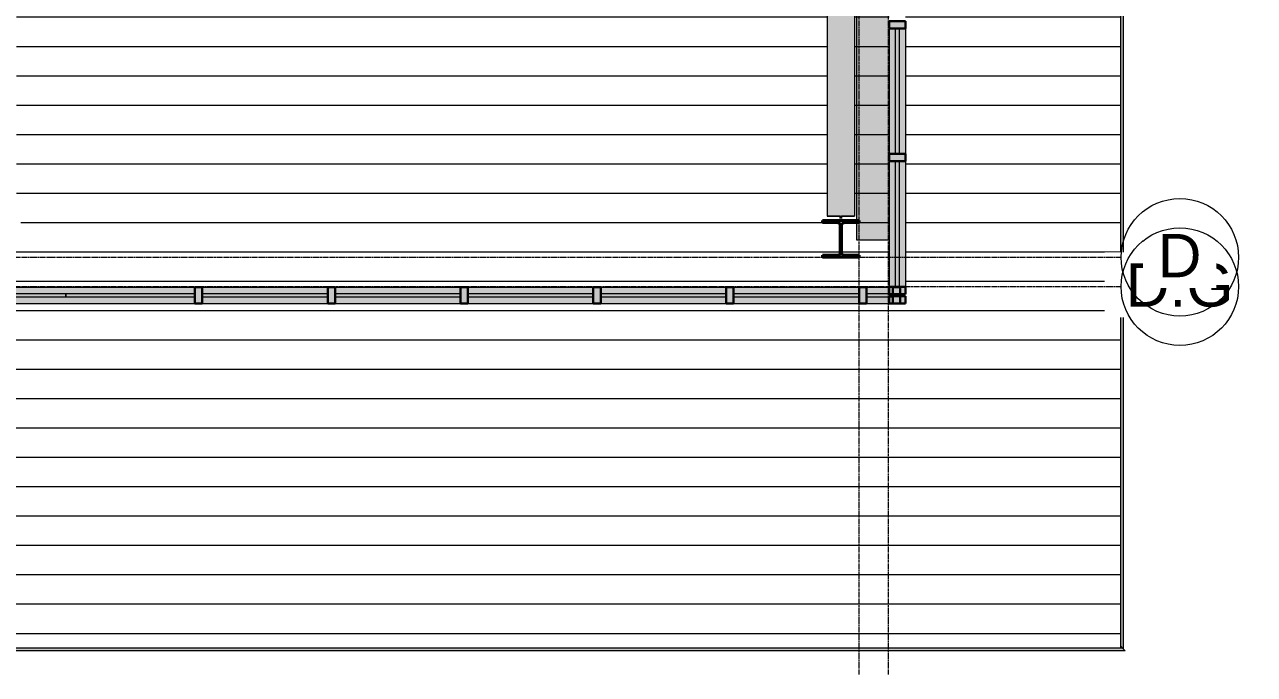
# Model space of a CAD drawing. Header units: inches. Extents: x 127 to 2210, y -1631 to -47.
# Drawn here: x 1806.9 to 2142, y -1631.2 to -1454.2 of the extents above; entities that cross this region are included whole.
import ezdxf

# ---------------------------------------------------------------- set-up
doc = ezdxf.new("R2010")
doc.units = ezdxf.units.IN
doc.header["$MEASUREMENT"] = 0
doc.linetypes.add('Grid Line 1_2_', pattern=[0.875, 0.5, -0.125, 0.125, -0.125])
for name, color, linetype, lineweight in [('A-GLAZ-CURT', 52, 'Continuous', 9), ('A-GLAZ-CWMG', 51, 'Continuous', 9), ('A-ROOF', 132, 'Continuous', 18), ('A-ROOF-OTLN', 132, 'Continuous', 9), ('A-ROOF-PATT', 132, 'Continuous', 18), ('L-SITE-WALL', 31, 'Continuous', 18), ('S-BEAM', 12, 'Continuous', 9), ('S-COLS', 52, 'Continuous', 9), ('S-GRID', 1, 'Continuous', 9), ('S-GRID-IDEN', 1, 'Continuous', 9)]:
    doc.layers.add(name, color=color, linetype=linetype, lineweight=lineweight)
doc.styles.add('Arial_1', font='arial.ttf', dxfattribs={"height": 11.802395})

# ---------------------------------------------------------------- blocks, each defined once
blk = doc.blocks.new('System Panel - Exterior Glazing-436193-REFLECTED CEILING PLAN - OFFICE ANNEX')
at = {"layer": 'A-GLAZ-CURT', "transparency": 33554649}
blk.add_hatch(color=151, dxfattribs=at).paths.add_polyline_path([(17.59375, 0.25), (17.59375, 1.25), (-17.59375, 1.25), (-17.59375, 0.25)], flags=0)
at = {"layer": 'A-GLAZ-CURT', "color": 50, "lineweight": 18}
for p, q in [((-17.59375, 0.25), (-17.59375, 1.25)), ((-17.59375, 1.25), (17.59375, 1.25)), ((17.59375, 0.25), (-17.59375, 0.25)), ((17.59375, 1.25), (17.59375, 0.25))]:
    blk.add_line(p, q, dxfattribs=at)
at = {"layer": 'A-GLAZ-CURT', "color": 133}
for p, q in [((-17.59375, 1.25), (-17.59375, 0.25)), ((17.59375, 1.25), (17.59375, 0.25))]:
    blk.add_line(p, q, dxfattribs=at)
at = {"layer": 'A-GLAZ-CURT', "color": 143}
for p, q in [((-17.59375, 1.25), (17.59375, 1.25)), ((17.59375, 0.25), (-17.59375, 0.25))]:
    blk.add_line(p, q, dxfattribs=at)
blk = doc.blocks.new('System Panel - Exterior Glazing-V4-REFLECTED CEILING PLAN - OFFICE ANNEX')
at = {"layer": 'A-GLAZ-CURT', "transparency": 33554649}
blk.add_hatch(color=151, dxfattribs=at).paths.add_polyline_path([(17.09375, 0.25), (17.09375, 1.25), (-17.09375, 1.25), (-17.09375, 0.25)], flags=0)
at = {"layer": 'A-GLAZ-CURT', "color": 50, "lineweight": 18}
for p, q in [((-17.09375, 0.25), (-17.09375, 1.25)), ((-17.09375, 1.25), (17.09375, 1.25)), ((17.09375, 0.25), (-17.09375, 0.25)), ((17.09375, 1.25), (17.09375, 0.25))]:
    blk.add_line(p, q, dxfattribs=at)
at = {"layer": 'A-GLAZ-CURT', "color": 133}
for p, q in [((-17.09375, 1.25), (-17.09375, 0.25)), ((17.09375, 1.25), (17.09375, 0.25))]:
    blk.add_line(p, q, dxfattribs=at)
at = {"layer": 'A-GLAZ-CURT', "color": 143}
for p, q in [((-17.09375, 1.25), (17.09375, 1.25)), ((17.09375, 0.25), (-17.09375, 0.25))]:
    blk.add_line(p, q, dxfattribs=at)
blk = doc.blocks.new('Rectangular Mullion - Exterior 2_ x 4_5_-V5-REFLECTED CEILING PLAN - OFFICE ANNEX')
at = {"layer": 'A-GLAZ-CWMG'}
blk.add_hatch(color=170, dxfattribs=at).paths.add_polyline_path([(0, 1.5), (0, -3), (-2, -3), (-2, 1.5)], flags=0)
at = {"layer": 'A-GLAZ-CWMG', "color": 90, "lineweight": 30}
for p, q in [((0, 1.5), (-2, 1.5)), ((-2, 1.5), (-2, -3)), ((0, -3), (0, 1.5)), ((-2, -3), (0, -3))]:
    blk.add_line(p, q, dxfattribs=at)
blk = doc.blocks.new('Rectangular Mullion - Exterior 2_ x 4_5_-V7-REFLECTED CEILING PLAN - OFFICE ANNEX')
at = {"layer": 'A-GLAZ-CWMG'}
h = blk.add_hatch(color=170, dxfattribs=at)
h.paths.add_polyline_path([(1782.94, -1530.21), (1818.12, -1530.21), (1818.12, -1528.46), (1782.94, -1528.46)], flags=0)
h.paths.add_polyline_path([(1818.12, -1527.46), (1818.12, -1525.71), (1782.94, -1525.71), (1782.94, -1527.46)], flags=0)
blk.add_hatch(color=170, dxfattribs=at).paths.add_polyline_path([(1818.12, -1528.46), (1818.12, -1527.46), (1782.94, -1527.46), (1782.94, -1528.46)], flags=0)
at = {"layer": 'A-GLAZ-CWMG', "color": 7}
for p, q in [((1782.94, -1525.71), (1818.12, -1525.71)), ((1782.94, -1530.21), (1818.12, -1530.21))]:
    blk.add_line(p, q, dxfattribs=at)
blk = doc.blocks.new('Rectangular Mullion - Exterior 2_ x 4_5_-V8-REFLECTED CEILING PLAN - OFFICE ANNEX')
at = {"layer": 'A-GLAZ-CWMG'}
h = blk.add_hatch(color=170, dxfattribs=at)
h.paths.add_polyline_path([(1818.12, -1530.21), (1853.31, -1530.21), (1853.31, -1528.46), (1818.12, -1528.46)], flags=0)
h.paths.add_polyline_path([(1819.47, -1527.46), (1853.31, -1527.46), (1853.31, -1525.71), (1818.12, -1525.71), (1818.12, -1527.46)], flags=0)
blk.add_hatch(color=170, dxfattribs=at).paths.add_polyline_path([(1819.47, -1528.46), (1853.31, -1528.46), (1853.31, -1527.46), (1818.12, -1527.46), (1818.12, -1528.46)], flags=0)
at = {"layer": 'A-GLAZ-CWMG', "color": 7}
for p, q in [((1818.12, -1525.71), (1853.31, -1525.71)), ((1818.12, -1530.21), (1853.31, -1530.21))]:
    blk.add_line(p, q, dxfattribs=at)
blk = doc.blocks.new('Rectangular Mullion - Exterior 2_ x 4_5_-V9-REFLECTED CEILING PLAN - OFFICE ANNEX')
at = {"layer": 'A-GLAZ-CWMG'}
h = blk.add_hatch(color=170, dxfattribs=at)
h.paths.add_polyline_path([(1855.31, -1530.21), (1889.5, -1530.21), (1889.5, -1528.46), (1855.31, -1528.46)], flags=0)
h.paths.add_polyline_path([(1855.31, -1527.46), (1889.5, -1527.46), (1889.5, -1525.71), (1855.31, -1525.71)], flags=0)
blk.add_hatch(color=170, dxfattribs=at).paths.add_polyline_path([(1889.5, -1528.46), (1889.5, -1527.46), (1855.31, -1527.46), (1855.31, -1528.46)], flags=0)
at = {"layer": 'A-GLAZ-CWMG', "color": 7}
for p, q in [((1855.31, -1525.71), (1889.5, -1525.71)), ((1855.31, -1530.21), (1889.5, -1530.21))]:
    blk.add_line(p, q, dxfattribs=at)
blk = doc.blocks.new('Rectangular Mullion - Exterior 2_ x 4_5_-V10-REFLECTED CEILING PLAN - OFFICE ANNEX')
at = {"layer": 'A-GLAZ-CWMG'}
blk.add_hatch(color=170, dxfattribs=at).paths.add_polyline_path([(1, 1.5), (1, -3), (-1, -3), (-1, 1.5)], flags=0)
at = {"layer": 'A-GLAZ-CWMG', "color": 90, "lineweight": 30}
for p, q in [((1, 1.5), (-1, 1.5)), ((-1, 1.5), (-1, -3)), ((1, -3), (1, 1.5)), ((-1, -3), (1, -3))]:
    blk.add_line(p, q, dxfattribs=at)
blk = doc.blocks.new('System Panel - Exterior Glazing-445055-REFLECTED CEILING PLAN - OFFICE ANNEX')
at = {"layer": 'A-GLAZ-CURT', "transparency": 33554649}
blk.add_hatch(color=151, dxfattribs=at).paths.add_polyline_path([(3.59, 0.25), (3.59, 1.25), (-3.59, 1.25), (-3.59, 0.25)], flags=0)
at = {"layer": 'A-GLAZ-CURT', "color": 50, "lineweight": 18}
for p, q in [((-3.59, 0.25), (-3.59, 1.25)), ((-3.59, 1.25), (3.59, 1.25)), ((3.59, 0.25), (-3.59, 0.25)), ((3.59, 1.25), (3.59, 0.25))]:
    blk.add_line(p, q, dxfattribs=at)
at = {"layer": 'A-GLAZ-CURT', "color": 143}
for p, q in [((-3.59, 1.25), (2.59, 1.25)), ((2.59, 0.25), (-3.59, 0.25))]:
    blk.add_line(p, q, dxfattribs=at)
blk = doc.blocks.new('Rectangular Mullion - Exterior 2_ x 4_5_-445051-REFLECTED CEILING PLAN - OFFICE ANNEX')
at = {"layer": 'A-GLAZ-CWMG'}
h = blk.add_hatch(color=170, dxfattribs=at)
h.paths.add_polyline_path([(2036.25, -1530.21), (2042.44, -1530.21), (2042.44, -1528.46), (2036.25, -1528.46)], flags=0)
h.paths.add_polyline_path([(2042.44, -1527.46), (2042.44, -1525.71), (2036.25, -1525.71), (2036.25, -1527.46)], flags=0)
blk.add_hatch(color=170, dxfattribs=at).paths.add_polyline_path([(2036.25, -1528.46), (2042.44, -1528.46), (2042.44, -1528.21), (2043.44, -1528.21), (2043.44, -1527.65), (2042.44, -1527.65), (2042.44, -1527.46), (2036.25, -1527.46), (2036.25, -1527.65)], flags=0)
at = {"layer": 'A-GLAZ-CWMG', "color": 7}
for p, q in [((2036.25, -1525.71), (2042.44, -1525.71)), ((2036.25, -1530.21), (2042.44, -1530.21))]:
    blk.add_line(p, q, dxfattribs=at)
blk = doc.blocks.new('System Panel - Exterior Glazing-430041-REFLECTED CEILING PLAN - OFFICE ANNEX')
at = {"layer": 'A-GLAZ-CURT', "transparency": 33554649}
blk.add_hatch(color=151, dxfattribs=at).paths.add_polyline_path([(17.09375, -0.25), (-17.09375, -0.25), (-17.09375, -1.25), (17.09375, -1.25)], flags=0)
at = {"layer": 'A-GLAZ-CURT', "color": 50, "lineweight": 18}
for p, q in [((-17.09375, -1.25), (-17.09375, -0.25)), ((-17.09375, -0.25), (17.09375, -0.25)), ((17.09375, -1.25), (-17.09375, -1.25)), ((17.09375, -0.25), (17.09375, -1.25))]:
    blk.add_line(p, q, dxfattribs=at)
at = {"layer": 'A-GLAZ-CURT', "color": 133}
for p, q in [((-17.09375, -0.25), (-17.09375, -1.25)), ((17.09375, -0.25), (17.09375, -1.25))]:
    blk.add_line(p, q, dxfattribs=at)
at = {"layer": 'A-GLAZ-CURT', "color": 143}
for p, q in [((-17.09375, -0.25), (17.09375, -0.25)), ((17.09375, -1.25), (-17.09375, -1.25))]:
    blk.add_line(p, q, dxfattribs=at)
blk = doc.blocks.new('System Panel - Exterior Glazing-430042-REFLECTED CEILING PLAN - OFFICE ANNEX')
at = {"layer": 'A-GLAZ-CURT', "transparency": 33554649}
blk.add_hatch(color=151, dxfattribs=at).paths.add_polyline_path([(0.28, -0.25), (-0.28, -0.25), (-0.28, -1.25), (0.28, -1.25)], flags=0)
at = {"layer": 'A-GLAZ-CURT', "color": 50, "lineweight": 18}
for p, q in [((-0.28, -1.25), (-0.28, -0.25)), ((-0.28, -0.25), (0.28, -0.25)), ((0.28, -1.25), (-0.28, -1.25)), ((0.28, -0.25), (0.28, -1.25))]:
    blk.add_line(p, q, dxfattribs=at)
blk = doc.blocks.new('Rectangular Mullion - Exterior 2_ x 4_5_-430046-REFLECTED CEILING PLAN - OFFICE ANNEX')
at = {"layer": 'A-GLAZ-CWMG'}
blk.add_hatch(color=170, dxfattribs=at).paths.add_polyline_path([(0, -1.5), (-2, -1.5), (-2, 3), (0, 3)], flags=0)
at = {"layer": 'A-GLAZ-CWMG', "color": 90, "lineweight": 30}
for p, q in [((0, 3), (-2, 3)), ((-2, 3), (-2, -1.5)), ((0, -1.5), (0, 3)), ((-2, -1.5), (0, -1.5))]:
    blk.add_line(p, q, dxfattribs=at)
blk = doc.blocks.new('Rectangular Mullion - Exterior 2_ x 4_5_-430031-REFLECTED CEILING PLAN - OFFICE ANNEX')
at = {"layer": 'A-GLAZ-CWMG'}
h = blk.add_hatch(color=170, dxfattribs=at)
h.paths.add_polyline_path([(2043.44, -1525.65), (2044.19, -1525.65), (2044.19, -1491.46), (2042.44, -1491.46), (2042.44, -1525.65)], flags=0)
h.paths.add_polyline_path([(2046.94, -1525.65), (2046.94, -1491.46), (2045.19, -1491.46), (2045.19, -1525.65), (2045.44, -1525.65)], flags=0)
blk.add_hatch(color=170, dxfattribs=at).paths.add_polyline_path([(2045.19, -1525.65), (2045.19, -1491.46), (2044.19, -1491.46), (2044.19, -1525.65)], flags=0)
at = {"layer": 'A-GLAZ-CWMG', "color": 7}
for p, q in [((2042.44, -1491.46), (2042.44, -1525.65)), ((2046.94, -1491.46), (2046.94, -1525.65))]:
    blk.add_line(p, q, dxfattribs=at)
blk = doc.blocks.new('Rectangular Mullion - Exterior 2_ x 4_5_-430033-REFLECTED CEILING PLAN - OFFICE ANNEX')
at = {"layer": 'A-GLAZ-CWMG'}
blk.add_hatch(color=170, dxfattribs=at).paths.add_polyline_path([(1, -1.5), (-1, -1.5), (-1, 3), (1, 3)], flags=0)
at = {"layer": 'A-GLAZ-CWMG', "color": 90, "lineweight": 30}
for p, q in [((1, 3), (-1, 3)), ((-1, 3), (-1, -1.5)), ((1, -1.5), (1, 3)), ((-1, -1.5), (1, -1.5))]:
    blk.add_line(p, q, dxfattribs=at)
blk = doc.blocks.new('Rectangular Mullion - Exterior 2_ x 4_5_-430037-REFLECTED CEILING PLAN - OFFICE ANNEX')
at = {"layer": 'A-GLAZ-CWMG'}
h = blk.add_hatch(color=170, dxfattribs=at)
h.paths.add_polyline_path([(2046.94, -1489.46), (2046.94, -1455.27), (2045.19, -1455.27), (2045.19, -1489.46)], flags=0)
h.paths.add_polyline_path([(2044.19, -1489.46), (2044.19, -1455.27), (2042.44, -1455.27), (2042.44, -1489.46)], flags=0)
blk.add_hatch(color=170, dxfattribs=at).paths.add_polyline_path([(2045.19, -1489.46), (2045.19, -1455.27), (2044.19, -1455.27), (2044.19, -1489.46)], flags=0)
at = {"layer": 'A-GLAZ-CWMG', "color": 7}
for p, q in [((2042.44, -1455.27), (2042.44, -1489.46)), ((2046.94, -1455.27), (2046.94, -1489.46))]:
    blk.add_line(p, q, dxfattribs=at)
blk = doc.blocks.new('Rectangular Mullion - Exterior 2_ x 4_5_-430038-REFLECTED CEILING PLAN - OFFICE ANNEX')
at = {"layer": 'A-GLAZ-CWMG'}
blk.add_hatch(color=170, dxfattribs=at).paths.add_polyline_path([(1, -1.5), (-1, -1.5), (-1, 3), (1, 3)], flags=0)
at = {"layer": 'A-GLAZ-CWMG', "color": 90, "lineweight": 30}
for p, q in [((1, 3), (-1, 3)), ((-1, 3), (-1, -1.5)), ((1, -1.5), (1, 3)), ((-1, -1.5), (1, -1.5))]:
    blk.add_line(p, q, dxfattribs=at)
blk = doc.blocks.new('W-Wide Flange - W18X50-V20-REFLECTED CEILING PLAN - OFFICE ANNEX')
at = {"layer": 'S-BEAM'}
blk.add_hatch(color=71, dxfattribs=at).paths.add_polyline_path([(2031.09, -1506.37), (2033.06, -1506.37), (2033.06, -1347.59), (2025.56, -1347.59), (2025.56, -1506.37)], flags=0)
h = blk.add_hatch(color=71, dxfattribs=at)
h.paths.add_polyline_path([(2029.49, -1507.06), (2029.49, -1506.43), (2029.13, -1506.43), (2029.13, -1507.06), (2029.48, -1507.06)], flags=0)
h.paths.add_polyline_path([(2029.51, -1506.42), (2029.58, -1506.41), (2029.04, -1506.41)], flags=0)
h.paths.add_polyline_path([(2029.58, -1506.41), (2029.69, -1506.41), (2028.93, -1506.41)], flags=0)
h.paths.add_polyline_path([(2029.69, -1506.41), (2029.83, -1506.4), (2028.79, -1506.4)], flags=0)
at = {"layer": 'S-BEAM', "color": 7}
for p, q in [((2025.56, -1347.59), (2025.56, -1506.37)), ((2033.06, -1347.59), (2033.06, -1506.37)), ((2025.56, -1506.4), (2025.56, -1506.37)), ((2025.56, -1506.37), (2033.06, -1506.37)), ((2028.45, -1506.4), (2025.56, -1506.4)), ((2029.13, -1507.07), (2029.13, -1506.43)), ((2029.49, -1506.43), (2029.49, -1507.07)), ((2033.06, -1506.4), (2030.17, -1506.4)), ((2033.06, -1506.37), (2033.06, -1506.4))]:
    blk.add_line(p, q, dxfattribs=at)
for centre, start_param, end_param in [((2028.45, -1506.43), 0, 1.570796), ((2030.17, -1506.43), 1.570796, 3.141593)]:
    blk.add_ellipse(centre, major_axis=(0.68, 0), ratio=0.041631, start_param=start_param, end_param=end_param, dxfattribs=at)
blk = doc.blocks.new('Grid - Grid Head - Circle-50561-REFLECTED CEILING PLAN - OFFICE ANNEX')
at = {"layer": 'S-GRID-IDEN', "color": 7}
blk.add_circle((0, 0), 0.25, dxfattribs=at)
blk = doc.blocks.new('Open Source Metal Building_Exterior_rvt-1-REFLECTED CEILING PLAN - OFFICE ANNEX')
at = {"layer": 'A-ROOF-OTLN', "lineweight": 5}
for points in [[(2106.19, -1624.19), (2106.19, -1405.9), (2105.44, -1405.9), (2105.44, -1623.44)], [(1168.34, -1624.77), (2106.77, -1624.77), (2106.02, -1624.02), (187.85, -1624.02), (187.1, -1624.77), (907.88, -1624.77)], [(2106.19, -1624.19), (2106.19, -1624.19), (2105.44, -1623.44), (2105.44, -1624.02), (2106.02, -1624.02)]]:
    blk.add_hatch(color=10, dxfattribs=at).paths.add_polyline_path(points, flags=0)
at = {"layer": 'A-ROOF-PATT', "lineweight": 9}
h = blk.add_hatch(dxfattribs=at)
h.set_pattern_fill('FP_33', style=0, pattern_type=2)
h.set_pattern_definition([(180, (-24239.079, 21231.977), (1e-15, 7.993), [])])
h.paths.add_polyline_path([(2105.44, -1624.02), (2105.44, -1405.9), (2045.94, -1405.9), (2045.94, -1405.96), (2042.31, -1405.96), (2042.31, -1409.46), (2045.94, -1409.46), (2045.95, -1418.21), (2046.94, -1418.21), (2046.94, -1527.65), (2045.44, -1527.65), (2045.44, -1528.21), (2046.94, -1528.21), (2046.94, -1530.21), (1709.69, -1530.21), (1709.69, -1528.09), (777.4, -1528.09), (777.4, -1529.45), (774.57, -1529.45), (774.57, -1529.32), (774.63, -1529.32), (774.63, -1529.38), (777.34, -1529.38), (777.34, -1529.25), (773.78, -1529.25), (773.78, -1529.45), (491.06, -1529.45), (491.06, -1529.25), (487.5, -1529.25), (487.5, -1529.38), (490.21, -1529.38), (490.21, -1529.32), (490.27, -1529.32), (490.27, -1529.45), (487.44, -1529.45), (487.44, -1528.09), (487.19, -1528.09), (487.19, -1530.21), (366.94, -1530.21), (366.94, -1453.21), (367.7, -1453.21), (367.7, -1450.38), (367.83, -1450.38), (367.83, -1450.44), (367.76, -1450.44), (367.76, -1453.15), (367.9, -1453.15), (367.9, -1449.59), (367.7, -1449.59), (367.7, -1128.83), (367.9, -1128.83), (367.9, -1125.33), (367.76, -1125.33), (367.76, -1127.98), (367.83, -1127.98), (367.83, -1128.04), (367.7, -1128.04), (367.7, -1019.33), (370.44, -1019.33), (370.44, -1015.83), (367.94, -1015.83), (367.94, -1004.85), (370.44, -1004.85), (370.44, -1001.35), (188.44, -1001.35), (188.44, -1624.02), (1949.7, -1624.02)], flags=0)
h.paths.add_polyline_path([(1754.36, -1525.71), (2042.44, -1525.71), (2042.44, -1418.21), (2033.56, -1418.21), (2033.56, -1347.59), (2033.06, -1347.59), (2033.06, -1506.4), (2025.56, -1506.37), (2025.56, -1347.59), (1949.31, -1347.59), (1949.31, -1376.59), (1804.69, -1376.59), (1804.69, -1506.4), (1803.12, -1506.4), (1803.12, -1507.61), (1805.94, -1507.61), (1805.94, -1508.16), (1801.8, -1508.16), (1801.31, -1508.37), (1801.11, -1508.86), (1801.11, -1516.34), (1801.31, -1516.82), (1801.8, -1517.03), (1805.94, -1517.03), (1805.94, -1517.59), (1795.94, -1517.59), (1795.94, -1517.03), (1800.08, -1517.03), (1800.56, -1516.82), (1800.77, -1516.34), (1800.77, -1508.86), (1800.56, -1508.37), (1800.08, -1508.16), (1795.94, -1508.16), (1795.94, -1507.61), (1798.62, -1507.61), (1798.62, -1506.4), (1797.19, -1506.37), (1797.19, -1456.21), (1709.69, -1456.21), (1709.69, -1525.71), (1746.75, -1525.71)], flags=0)
h.paths.add_polyline_path([(452.12, -1525.71), (487.19, -1525.71), (487.19, -1516.84), (637.54, -1516.82), (637.75, -1516.34), (637.75, -1508.86), (637.54, -1508.37), (637.05, -1508.16), (632.92, -1508.16), (632.92, -1507.61), (642.92, -1507.61), (642.92, -1508.16), (638.78, -1508.16), (638.29, -1508.37), (638.09, -1508.86), (638.09, -1516.34), (638.32, -1516.84), (895.02, -1516.82), (895.23, -1516.34), (895.23, -1508.86), (895.02, -1508.37), (894.53, -1508.16), (890.39, -1508.16), (890.39, -1507.61), (900.39, -1507.61), (900.39, -1508.16), (896.26, -1508.16), (895.77, -1508.37), (895.56, -1508.86), (895.56, -1516.34), (895.79, -1516.84), (1102.03, -1516.84), (1102.03, -1331.96), (1118.6, -1331.96), (1118.6, -1017.21), (1082.4, -1017.21), (1082.4, -1012.46), (1116.03, -1012.46), (1116.03, -975.09), (1101.28, -975.09), (1101.28, -945.09), (1116.03, -945.09), (1116.03, -933.09), (1101.28, -933.09), (1101.28, -922.59), (1090.78, -922.59), (1090.78, -907.84), (1069.4, -907.84), (1069.4, -922.59), (949.4, -922.59), (949.4, -907.84), (928.03, -907.84), (928.03, -922.59), (917.53, -922.59), (917.53, -933.09), (902.78, -933.09), (902.78, -945.09), (917.53, -945.09), (917.53, -975.09), (902.78, -975.09), (902.78, -1012.46), (934.4, -1012.46), (934.4, -1017.21), (899.14, -1017.21), (899.14, -1506.4), (891.64, -1506.37), (891.64, -1015.33), (890.39, -1015.33), (890.39, -1014.77), (891.64, -1014.77), (891.64, -1005.9), (890.39, -1005.9), (890.39, -1005.35), (891.64, -1005.35), (891.64, -962.77), (641.67, -962.77), (641.67, -1005.35), (642.92, -1005.35), (642.92, -1005.9), (641.67, -1005.9), (641.67, -1014.77), (642.92, -1014.77), (642.92, -1015.33), (641.67, -1015.33), (641.67, -1506.4), (634.17, -1506.37), (634.17, -1015.33), (632.92, -1015.33), (632.92, -1014.77), (634.17, -1014.77), (634.17, -1005.9), (632.92, -1005.9), (632.92, -1005.35), (634.17, -1005.35), (634.17, -962.77), (627.56, -962.77), (627.56, -1012.71), (481.44, -1012.71), (481.44, -1127.7), (387.19, -1127.7), (387.19, -1506.4), (379.69, -1506.37), (379.69, -1173.33), (379.19, -1173.33), (379.19, -1507.61), (388.44, -1507.61), (388.44, -1508.16), (384.3, -1508.16), (383.81, -1508.37), (383.61, -1508.86), (383.61, -1516.34), (383.81, -1516.82), (384.3, -1517.03), (388.44, -1517.03), (388.44, -1517.59), (379.19, -1517.59), (379.19, -1522.46), (371.44, -1522.46), (371.44, -1525.71), (451.12, -1525.71)], flags=0)
h.paths.add_polyline_path([(2024.31, -1517.59), (2024.31, -1517.03), (2028.45, -1517.03), (2028.94, -1516.82), (2029.14, -1516.34), (2029.14, -1508.86), (2028.94, -1508.37), (2028.45, -1508.16), (2024.31, -1508.16), (2024.31, -1507.61), (2034.31, -1507.61), (2034.31, -1508.16), (2030.17, -1508.16), (2029.68, -1508.37), (2029.48, -1508.86), (2029.48, -1516.34), (2029.68, -1516.82), (2030.17, -1517.03), (2034.31, -1517.03), (2034.31, -1517.59), (2028.45, -1517.59)], flags=0)
h.paths.add_polyline_path([(192.44, -1517.59), (192.44, -1517.03), (196.58, -1517.03), (197.06, -1516.82), (197.27, -1516.34), (197.27, -1508.86), (197.06, -1508.37), (196.58, -1508.16), (192.44, -1508.16), (192.44, -1507.61), (202.44, -1507.61), (202.44, -1508.16), (198.3, -1508.16), (197.81, -1508.37), (197.61, -1508.86), (197.61, -1516.34), (197.81, -1516.82), (198.3, -1517.03), (202.44, -1517.03), (202.44, -1517.59), (196.58, -1517.59)], flags=0)
h.paths.add_polyline_path([(382.58, -1517.03), (383.06, -1516.82), (383.27, -1516.34), (383.27, -1508.86), (383.06, -1508.37), (382.58, -1508.16), (379.19, -1508.16), (379.19, -1517.03)], flags=0)
h.paths.add_polyline_path([(1591.49, -1516.84), (1591.98, -1516.82), (1592.18, -1516.34), (1592.18, -1508.86), (1591.98, -1508.37), (1591.49, -1508.16), (1589.78, -1508.16), (1589.78, -1516.84)], flags=0)
h.paths.add_polyline_path([(1593.21, -1516.84), (1704.94, -1516.84), (1704.94, -1451.71), (1797.19, -1451.71), (1797.19, -1175.65), (1796.85, -1175.65), (1796.85, -1175.52), (1796.92, -1175.52), (1796.92, -1175.59), (1797.19, -1175.59), (1797.19, -1175.45), (1796.06, -1175.45), (1796.06, -1175.65), (1644.06, -1175.65), (1644.06, -1175.45), (1640.5, -1175.45), (1640.5, -1175.59), (1643.21, -1175.59), (1643.21, -1175.52), (1643.27, -1175.52), (1643.27, -1175.65), (1640.44, -1175.65), (1640.44, -1173.52), (1797.19, -1173.52), (1797.19, -1173.33), (1795.94, -1173.33), (1795.94, -1172.77), (1797.19, -1172.77), (1797.19, -1163.9), (1795.94, -1163.9), (1795.94, -1163.35), (1797.19, -1163.35), (1797.19, -800.04), (1596.1, -800.04), (1596.1, -1005.35), (1597.35, -1005.35), (1597.35, -1005.9), (1596.1, -1005.9), (1596.1, -1014.77), (1597.35, -1014.77), (1597.35, -1015.33), (1596.1, -1015.33), (1596.1, -1163.35), (1597.35, -1163.35), (1597.35, -1163.9), (1596.1, -1163.9), (1596.1, -1172.77), (1597.35, -1172.77), (1597.35, -1173.33), (1596.1, -1173.33), (1596.1, -1506.4), (1589.78, -1506.4), (1589.78, -1507.61), (1597.35, -1507.61), (1597.35, -1508.16), (1593.21, -1508.16), (1592.73, -1508.37), (1592.52, -1508.86), (1592.52, -1516.34), (1592.75, -1516.84)], flags=0)
h.paths.add_polyline_path([(2029.13, -1507.06), (2029.13, -1506.43), (2029.49, -1506.43), (2029.49, -1507.06)], flags=0)
h.paths.add_polyline_path([(1592.18, -1507.06), (1592.18, -1506.43), (1592.53, -1506.43), (1592.53, -1507.06)], flags=0)
h.paths.add_polyline_path([(895.22, -1507.06), (895.22, -1506.43), (895.57, -1506.43), (895.57, -1507.06)], flags=0)
h.paths.add_polyline_path([(637.74, -1507.06), (637.74, -1506.43), (638.09, -1506.43), (638.09, -1507.06)], flags=0)
h.paths.add_polyline_path([(383.26, -1507.06), (383.26, -1506.43), (383.61, -1506.43), (383.61, -1507.06)], flags=0)
h.paths.add_polyline_path([(197.61, -1507.06), (197.26, -1507.06), (197.26, -1506.43), (197.61, -1506.43)], flags=0)
h.paths.add_polyline_path([(201.19, -1506.4), (193.69, -1506.37), (193.69, -1173.33), (192.44, -1173.33), (192.44, -1172.77), (193.69, -1172.77), (193.69, -1163.9), (192.44, -1163.9), (192.44, -1163.35), (193.69, -1163.35), (193.69, -1015.83), (201.19, -1015.83), (201.19, -1163.35), (202.44, -1163.35), (202.44, -1163.9), (201.19, -1163.9), (201.19, -1172.77), (202.44, -1172.77), (202.44, -1173.33), (201.19, -1173.33), (201.19, -1506.37)], flags=0)
h.paths.add_polyline_path([(1804.69, -1371.84), (1860.56, -1371.84), (1860.56, -800.04), (1804.69, -800.04), (1804.69, -1163.35), (1805.94, -1163.35), (1805.94, -1163.9), (1804.69, -1163.9), (1804.69, -1172.77), (1805.94, -1172.77), (1805.94, -1173.33), (1804.69, -1173.33), (1804.69, -1364.55)], flags=0)
h.paths.add_polyline_path([(1180.32, -1331.96), (1181.03, -1331.96), (1181.03, -1017.21), (1126.1, -1017.21), (1126.1, -1331.96), (1180.28, -1331.96)], flags=0)
h.paths.add_polyline_path([(1643.81, -1173.88), (1643.81, -1173.81), (1644, -1173.81), (1644, -1173.59), (1640.5, -1173.59), (1640.5, -1173.88), (1643.7, -1173.88)], flags=0)
h.paths.add_polyline_path([(1796.42, -1173.88), (1797.19, -1173.88), (1797.19, -1173.59), (1796.13, -1173.59), (1796.13, -1173.81), (1796.31, -1173.81), (1796.31, -1173.88)], flags=0)
h.paths.add_polyline_path([(379.19, -1172.66), (379.41, -1172.57), (379.61, -1172.08), (379.61, -1164.6), (379.41, -1164.11), (379.19, -1164.02), (379.19, -1172.57)], flags=0)
h.paths.add_polyline_path([(379.19, -1163.35), (379.69, -1163.35), (379.69, -1127.7), (379.19, -1127.7), (379.19, -1157.12)], flags=0)
h.paths.add_polyline_path([(387.19, -1122.95), (476.69, -1122.95), (476.69, -1012.71), (387.19, -1012.71), (387.19, -1014.77), (388.44, -1014.77), (388.44, -1015.33), (387.19, -1015.33)], flags=0)
h.paths.add_polyline_path([(379.69, -1122.95), (379.69, -1015.33), (379.19, -1015.33), (379.19, -1122.95)], flags=0)
h.paths.add_polyline_path([(201.19, -1015.33), (192.44, -1015.33), (192.44, -1014.77), (196.58, -1014.77), (197.06, -1014.57), (197.27, -1014.08), (197.27, -1006.6), (197.06, -1006.11), (196.58, -1005.9), (192.44, -1005.9), (192.44, -1005.35), (202.44, -1005.35), (202.44, -1005.9), (198.3, -1005.9), (197.81, -1006.11), (197.61, -1006.6), (197.61, -1014.08), (197.81, -1014.57), (198.3, -1014.77), (202.44, -1014.77), (202.44, -1015.33)], flags=0)
h.paths.add_polyline_path([(379.69, -1014.77), (379.69, -1012.71), (379.19, -1012.71), (379.19, -1014.77)], flags=0)
h.paths.add_polyline_path([(614.87, -1007.96), (622.81, -1007.96), (622.81, -698.96), (387.19, -698.96), (387.19, -1005.35), (388.44, -1005.35), (388.44, -1005.9), (387.19, -1005.9), (387.19, -1007.96), (582.31, -1007.96)], flags=0)
h.paths.add_polyline_path([(379.69, -1007.96), (379.69, -1005.9), (379.19, -1005.9), (379.19, -1007.96)], flags=0)
h.paths.add_polyline_path([(379.19, -1005.35), (379.69, -1005.35), (379.69, -698.96), (379.19, -698.96), (379.19, -1004.08)], flags=0)
h.paths.add_polyline_path([(649.19, -958.02), (891.64, -958.02), (891.64, -698.96), (641.67, -698.96), (641.67, -958.02), (647.43, -958.02)], flags=0)
h.paths.add_polyline_path([(634.17, -958.02), (634.17, -698.96), (627.56, -698.96), (627.56, -958.02)], flags=0)
h.paths.add_polyline_path([(1100.88, -931.59), (1100.5, -931.59), (1100.5, -931.26), (1100.88, -931.26)], flags=0)
h.paths.add_polyline_path([(926.53, -923.37), (926.2, -923.37), (926.2, -922.98), (926.53, -922.98)], flags=0)
at = {"layer": 'L-SITE-WALL', "lineweight": 5}
blk.add_hatch(color=21, dxfattribs=at).paths.add_polyline_path([(2034.31, -1512.84), (2042.44, -1512.84), (2042.44, -1418.21), (2033.56, -1418.21), (2033.56, -1507.61), (2034.31, -1507.61), (2034.31, -1508.16), (2033.56, -1508.16), (2033.56, -1512.84)], flags=0)
at = {"layer": 'S-COLS'}
h = blk.add_hatch(dxfattribs=at)
h.set_pattern_fill('FP_34', color=256, style=0, pattern_type=2)
h.set_pattern_definition([(45, (0, 0), (-6.335677, 6.335677), []), (45, (0, 9.6), (-6.335677, 6.335677), [])])
h.paths.add_polyline_path([(2031.09, -1517.59), (2034.31, -1517.59), (2034.31, -1517.03), (2030.17, -1517.03), (2029.68, -1516.82), (2029.48, -1516.34), (2029.48, -1508.86), (2029.68, -1508.37), (2030.17, -1508.16), (2034.31, -1508.16), (2034.31, -1507.61), (2024.31, -1507.61), (2024.31, -1508.16), (2028.45, -1508.16), (2028.94, -1508.37), (2029.14, -1508.86), (2029.14, -1516.34), (2028.94, -1516.82), (2028.45, -1517.03), (2024.31, -1517.03), (2024.31, -1517.59)], flags=0)
at = {"layer": 'A-ROOF', "color": 50}
for p, q in [((2105.44, -1417.96), (2105.44, -1624.02)), ((2105.44, -1624.02), (188.44, -1624.02))]:
    blk.add_line(p, q, dxfattribs=at)
at = {"layer": 'A-ROOF-OTLN', "color": 7}
for p, q in [((2106.19, -1405.9), (2106.19, -1624.19)), ((2105.44, -1417.96), (2105.44, -1623.44)), ((2106.77, -1624.77), (187.1, -1624.77)), ((2105.44, -1623.44), (2106.19, -1624.19)), ((2106.02, -1624.02), (2105.44, -1624.02)), ((2106.77, -1624.77), (2106.19, -1624.19))]:
    blk.add_line(p, q, dxfattribs=at)
at = {"layer": 'L-SITE-WALL', "color": 50}
for p, q in [((2033.56, -1418.21), (2033.56, -1507.61)), ((2033.56, -1508.16), (2033.56, -1512.84)), ((2033.56, -1512.84), (2042.44, -1512.84))]:
    blk.add_line(p, q, dxfattribs=at)
at = {"layer": 'S-COLS', "color": 130, "lineweight": 40}
for p, q in [((2024.31, -1507.61), (2034.31, -1507.61)), ((2024.31, -1508.16), (2024.31, -1507.61)), ((2028.45, -1508.16), (2024.31, -1508.16)), ((2029.14, -1516.34), (2029.14, -1508.86)), ((2029.48, -1508.86), (2029.48, -1516.34)), ((2034.31, -1508.16), (2030.17, -1508.16)), ((2034.31, -1507.61), (2034.31, -1508.16)), ((2024.31, -1517.59), (2024.31, -1517.03)), ((2024.31, -1517.03), (2028.45, -1517.03)), ((2034.31, -1517.59), (2024.31, -1517.59)), ((2030.17, -1517.03), (2034.31, -1517.03)), ((2034.31, -1517.03), (2034.31, -1517.59))]:
    blk.add_line(p, q, dxfattribs=at)
for centre, start, end in [((2028.45, -1508.86), 0, 90), ((2030.17, -1508.86), 90, 180), ((2028.45, -1516.34), 270, 0), ((2030.17, -1516.34), 180, 270)]:
    blk.add_arc(centre, 0.691, start, end, dxfattribs=at)
at = {"layer": 'S-GRID', "linetype": 'Grid Line 1_2_'}
for p, q in [((2034.31, -1631.19), (2034.31, -124.28)), ((2042.31, -1631.19), (2042.31, -124.28))]:
    blk.add_line(p, q, dxfattribs=at)
at = {"lineweight": 9}
for name, p in [('W-Wide Flange - W18X50-V20-REFLECTED CEILING PLAN - OFFICE ANNEX', (0, 0)), ('Rectangular Mullion - Exterior 2_ x 4_5_-430037-REFLECTED CEILING PLAN - OFFICE ANNEX', (0, 0)), ('Rectangular Mullion - Exterior 2_ x 4_5_-430031-REFLECTED CEILING PLAN - OFFICE ANNEX', (0, 0)), ('Rectangular Mullion - Exterior 2_ x 4_5_-V7-REFLECTED CEILING PLAN - OFFICE ANNEX', (0, 0)), ('System Panel - Exterior Glazing-436193-REFLECTED CEILING PLAN - OFFICE ANNEX', (1800.53, -1528.71)), ('Rectangular Mullion - Exterior 2_ x 4_5_-V8-REFLECTED CEILING PLAN - OFFICE ANNEX', (0, 0)), ('System Panel - Exterior Glazing-436193-REFLECTED CEILING PLAN - OFFICE ANNEX', (1835.72, -1528.71)), ('Rectangular Mullion - Exterior 2_ x 4_5_-V9-REFLECTED CEILING PLAN - OFFICE ANNEX', (0, 0)), ('System Panel - Exterior Glazing-V4-REFLECTED CEILING PLAN - OFFICE ANNEX', (1872.41, -1528.71)), ('Rectangular Mullion - Exterior 2_ x 4_5_-V9-REFLECTED CEILING PLAN - OFFICE ANNEX', (36.19, 0)), ('System Panel - Exterior Glazing-V4-REFLECTED CEILING PLAN - OFFICE ANNEX', (1908.59, -1528.71)), ('Rectangular Mullion - Exterior 2_ x 4_5_-V9-REFLECTED CEILING PLAN - OFFICE ANNEX', (72.37, 0)), ('System Panel - Exterior Glazing-V4-REFLECTED CEILING PLAN - OFFICE ANNEX', (1944.78, -1528.71)), ('Rectangular Mullion - Exterior 2_ x 4_5_-V9-REFLECTED CEILING PLAN - OFFICE ANNEX', (108.56, 0)), ('System Panel - Exterior Glazing-V4-REFLECTED CEILING PLAN - OFFICE ANNEX', (1980.97, -1528.71)), ('Rectangular Mullion - Exterior 2_ x 4_5_-V9-REFLECTED CEILING PLAN - OFFICE ANNEX', (144.75, 0)), ('System Panel - Exterior Glazing-V4-REFLECTED CEILING PLAN - OFFICE ANNEX', (2017.16, -1528.71)), ('Rectangular Mullion - Exterior 2_ x 4_5_-445051-REFLECTED CEILING PLAN - OFFICE ANNEX', (0, 0)), ('System Panel - Exterior Glazing-445055-REFLECTED CEILING PLAN - OFFICE ANNEX', (2039.84, -1528.71))]:
    blk.add_blockref(name, p, dxfattribs=at)
at = {"lineweight": 9, "extrusion": (0, 0, -1)}
for name, p, rotation in [('Rectangular Mullion - Exterior 2_ x 4_5_-430038-REFLECTED CEILING PLAN - OFFICE ANNEX', (-2045.44, -1454.27), 270), ('Rectangular Mullion - Exterior 2_ x 4_5_-430033-REFLECTED CEILING PLAN - OFFICE ANNEX', (-2045.44, -1490.46), 270), ('Rectangular Mullion - Exterior 2_ x 4_5_-V10-REFLECTED CEILING PLAN - OFFICE ANNEX', (-1854.31, -1528.71), 180), ('Rectangular Mullion - Exterior 2_ x 4_5_-V10-REFLECTED CEILING PLAN - OFFICE ANNEX', (-1890.5, -1528.71), 180), ('Rectangular Mullion - Exterior 2_ x 4_5_-V10-REFLECTED CEILING PLAN - OFFICE ANNEX', (-1926.69, -1528.71), 180), ('Rectangular Mullion - Exterior 2_ x 4_5_-V10-REFLECTED CEILING PLAN - OFFICE ANNEX', (-1962.87, -1528.71), 180), ('Rectangular Mullion - Exterior 2_ x 4_5_-V10-REFLECTED CEILING PLAN - OFFICE ANNEX', (-1999.06, -1528.71), 180), ('Rectangular Mullion - Exterior 2_ x 4_5_-V10-REFLECTED CEILING PLAN - OFFICE ANNEX', (-2035.25, -1528.71), 180), ('Rectangular Mullion - Exterior 2_ x 4_5_-430033-REFLECTED CEILING PLAN - OFFICE ANNEX', (-2045.44, -1526.65), 270), ('Rectangular Mullion - Exterior 2_ x 4_5_-V5-REFLECTED CEILING PLAN - OFFICE ANNEX', (-2045.44, -1528.71), 180), ('Rectangular Mullion - Exterior 2_ x 4_5_-430046-REFLECTED CEILING PLAN - OFFICE ANNEX', (-2045.44, -1530.21), 270)]:
    blk.add_blockref(name, p, dxfattribs=dict(at, rotation=rotation))
at = {"lineweight": 9, "rotation": 270}
for name, p in [('System Panel - Exterior Glazing-430041-REFLECTED CEILING PLAN - OFFICE ANNEX', (2045.44, -1472.37)), ('System Panel - Exterior Glazing-430041-REFLECTED CEILING PLAN - OFFICE ANNEX', (2045.44, -1508.55)), ('System Panel - Exterior Glazing-430042-REFLECTED CEILING PLAN - OFFICE ANNEX', (2045.44, -1527.93))]:
    blk.add_blockref(name, p, dxfattribs=at)
at = {"layer": 'S-GRID-IDEN', "insert": (2121.58, -1519.23), "char_height": 11.802, "width": 34.848, "attachment_point": 2, "line_spacing_factor": 0.938532, "style": 'Arial_1', "bg_fill": 3, "box_fill_scale": 1.25, "bg_fill_color": 0, "bg_fill_transparency": 0}
blk.add_mtext('D.G', dxfattribs=at)
at = {"layer": 'S-GRID', "linetype": 'Grid Line 1_2_'}
for p, q in [((329.05, -1517.59), (2105.65, -1517.59)), ((329.05, -1525.59), (2105.65, -1525.59))]:
    blk.add_line(p, q, dxfattribs=at)
at = {"layer": 'S-GRID-IDEN', "insert": (2121.58, -1511.23), "char_height": 11.8, "width": 14.112, "attachment_point": 2, "line_spacing_factor": 0.938532, "style": 'Arial_1', "bg_fill": 3, "box_fill_scale": 1.25, "bg_fill_color": 0, "bg_fill_transparency": 0}
blk.add_mtext('D', dxfattribs=at)
at = {"color": 10, "lineweight": 5, "xscale": 63.99999999999997, "yscale": 63.99999999999997, "zscale": 63.99999999999997, "rotation": 269.9999999999994}
for p in [(2121.65, -1517.59), (2121.65, -1525.59)]:
    blk.add_blockref('Grid - Grid Head - Circle-50561-REFLECTED CEILING PLAN - OFFICE ANNEX', p, dxfattribs=at)

msp = doc.modelspace()

# ---------------------------------------------------------------- block references
at = {"lineweight": 5}
msp.add_blockref('Open Source Metal Building_Exterior_rvt-1-REFLECTED CEILING PLAN - OFFICE ANNEX', (0, 0), dxfattribs=at)

doc.saveas('drawing.dxf')
